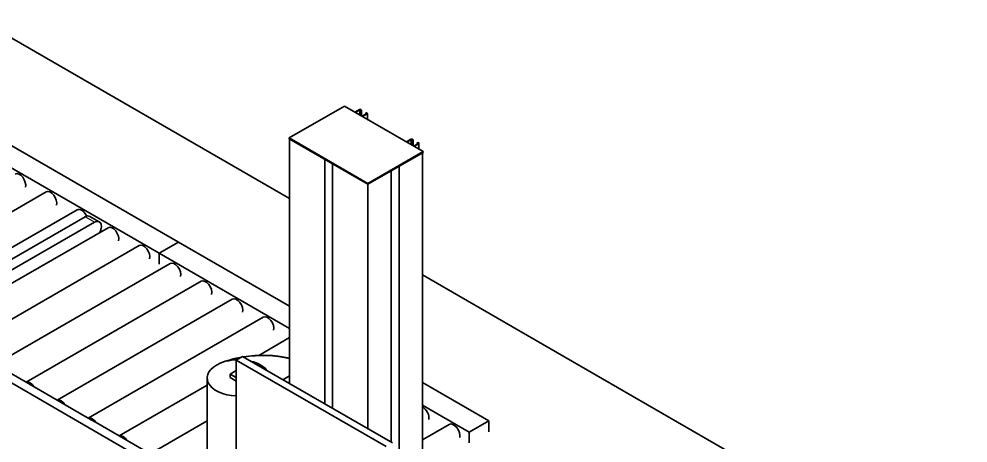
# Model space of a CAD drawing. Header units: millimetres. Extents: x 0 to 84100, y 0 to 59400.
# Drawn here: x 70550 to 74845, y 19770 to 21686 of the extents above; entities that cross this region are included whole.
import ezdxf

# ---------------------------------------------------------------- set-up
doc = ezdxf.new("R2010")
doc.units = ezdxf.units.MM
doc.header["$LTSCALE"] = 100
doc.layers.add('Visible (ISO)', color=7, linetype='Continuous', lineweight=35)
doc.layers.add('Visible Narrow (ISO)', color=7, linetype='Continuous', lineweight=25)

msp = doc.modelspace()

# ---------------------------------------------------------------- linework, layer by layer
at = {"layer": 'Visible (ISO)'}
for p, q in [((70367.02, 21686.38), (71774.74, 20875.73)), ((70149.23, 21324.98), (71272.11, 20678.36)), ((71183.72, 20627.46), (70060.84, 21274.08)), ((71771.91, 21148.91), (72022.23, 21293.05)), ((72022.23, 21293.05), (72378.61, 21087.83)), ((72090.11, 21277.56), (72069.62, 21265.76)), ((72071.74, 21264.54), (72090.11, 21275.12)), ((72100.01, 21275.12), (72095.77, 21277.56)), ((72095.77, 21275.12), (72097.89, 21273.9)), ((72097.89, 21273.9), (72100.01, 21275.12)), ((72097.89, 21273.9), (72097.89, 21249.48)), ((72100.01, 21275.12), (72100.01, 21248.26)), ((72121.22, 21262.9), (72119.1, 21261.68)), ((72119.1, 21261.68), (72121.22, 21260.46)), ((72119.1, 21261.68), (72119.1, 21255.98)), ((72125.47, 21260.46), (72121.22, 21262.9)), ((72121.22, 21257.2), (72102.85, 21246.62)), ((72104.97, 21245.4), (72125.47, 21257.2)), ((72126.64, 21258.83), (72126.64, 21232.93)), ((71771.91, 21144.82), (71771.91, 21148.91)), ((72128.29, 20943.68), (71771.91, 21148.91)), ((72128.29, 20939.59), (71771.91, 21144.82)), ((71774.74, 20038), (71774.74, 21143.19)), ((72323.46, 21143.19), (72302.96, 21131.39)), ((72305.08, 21130.17), (72323.46, 21140.75)), ((72333.36, 21140.75), (72329.11, 21143.19)), ((72329.11, 21140.75), (72331.23, 21139.52)), ((72331.23, 21139.52), (72333.36, 21140.75)), ((72331.23, 21139.52), (72331.23, 21115.11)), ((72333.36, 21140.75), (72333.36, 21113.89)), ((72354.57, 21122.83), (72336.2, 21112.25)), ((72338.32, 21111.03), (72358.81, 21122.83)), ((72354.57, 21128.53), (72352.45, 21127.31)), ((72352.45, 21127.31), (72354.57, 21126.09)), ((72352.45, 21127.31), (72352.45, 21121.61)), ((72358.81, 21126.09), (72354.57, 21128.53)), ((72359.98, 21124.46), (72359.98, 21098.55)), ((71933.84, 19946.38), (71933.84, 21051.57)), ((72378.61, 21087.83), (72128.29, 20943.68)), ((72378.61, 21083.74), (72128.29, 20939.59)), ((72375.78, 18645.81), (72375.78, 21082.11)), ((72378.61, 21083.74), (72378.61, 21087.83)), ((71969.2, 21031.21), (71969.2, 19926.02)), ((72269.72, 21021.03), (72269.72, 18584.73)), ((72234.36, 19773.32), (72234.36, 21000.67)), ((72128.29, 20939.59), (72128.29, 20943.68)), ((72128.29, 19834.4), (72128.29, 20939.59)), ((70672.5, 20904.96), (69880.31, 20448.77)), ((70848.56, 20792.01), (68896.23, 19667.74)), ((70812.86, 20824.13), (70020.67, 20367.94)), ((70870.76, 20794.19), (70913.19, 20769.76)), ((68938.66, 19643.31), (70890.98, 20767.58)), ((70953.22, 20743.3), (70161.03, 20287.11)), ((70918.23, 20728.7), (70915.46, 20721.56)), ((71093.58, 20662.47), (70301.39, 20206.28)), ((71272.11, 20678.36), (71183.72, 20627.46)), ((71183.72, 20627.46), (71272.11, 20678.36)), ((71272.11, 20678.36), (71774.74, 20388.91)), ((71183.72, 20627.46), (71183.72, 20578.4)), ((71774.74, 20287.11), (71183.72, 20627.46)), ((71183.72, 20578.4), (71183.72, 20627.46)), ((71233.94, 20581.65), (70441.75, 20125.45)), ((71374.3, 20500.82), (70582.11, 20044.63)), ((72375.78, 20529.61), (77438.08, 17614.43)), ((71514.67, 20419.99), (70722.47, 19963.8)), ((71655.03, 20339.16), (70862.83, 19882.97)), ((71774.74, 20246.44), (71635.45, 20166.23)), ((71532.84, 20144.73), (71561.12, 20161.02)), ((72211.66, 19753.82), (71532.84, 20144.73)), ((71532.84, 19686.49), (71532.84, 20144.73)), ((71561.12, 20161.02), (72239.94, 19770.11)), ((70352.87, 20134.29), (71361.92, 19553.22)), ((70582.31, 20044.51), (70477.7, 20104.75)), ((71401.36, 20064.25), (71401.36, 19583.97)), ((71532.84, 20097.42), (71505.89, 20081.9)), ((71505.89, 20081.9), (71505.89, 20065.55)), ((71505.89, 20081.9), (71532.84, 20066.38)), ((71505.89, 20065.55), (71532.84, 20050.03)), ((71774.74, 20073.85), (71743.62, 20055.92)), ((70618.06, 20023.92), (70582.31, 20044.51)), ((70722.67, 19963.68), (70618.06, 20023.92)), ((71401.36, 20031.43), (71003.19, 19802.14)), ((72375.78, 20042.8), (72675.72, 19870.07)), ((70758.42, 19943.1), (70722.67, 19963.68)), ((70863.03, 19882.85), (70758.42, 19943.1)), ((72587.33, 19819.17), (72375.78, 19941)), ((70898.78, 19862.27), (70863.03, 19882.85)), ((71003.39, 19802.03), (70898.78, 19862.27)), ((71401.36, 19869.77), (71143.56, 19721.31)), ((72497.19, 19854.19), (72375.78, 19784.28)), ((72675.72, 19870.07), (72587.33, 19819.17)), ((72675.72, 19870.07), (72675.72, 19821.02)), ((71039.14, 19781.44), (71003.39, 19802.03)), ((72587.33, 19819.17), (72587.33, 19770.12)), ((71143.75, 19721.2), (71039.14, 19781.44))]:
    msp.add_line(p, q, dxfattribs=at)
for centre, major_axis, ratio, start_param, end_param in [((72092.94, 21275.93), (4, 0), 0.5758617, 0.7853982, 2.3561945), ((72092.94, 21273.49), (-4, 0), 0.5758617, 3.9269908, 5.4977871), ((72118.39, 21258.83), (4, 0), 0.5758617, 5.4977871, 7.0685835), ((72122.64, 21258.83), (4, 0), 0.5758617, 5.4977871, 7.0685835), ((72326.28, 21141.56), (4, 0), 0.5758617, 0.7853982, 2.3561945), ((72326.28, 21139.12), (-4, 0), 0.5758617, 3.9269908, 5.4977871), ((72351.74, 21124.46), (4, 0), 0.5758617, 5.4977871, 7.0685835), ((72355.98, 21124.46), (4, 0), 0.5758617, 5.4977871, 7.0685835), ((70552.1, 20951.12), (-19.96, 34.66), 0.5780931, 3.6503348, 6.2831853), ((70692.46, 20870.3), (-19.96, 34.66), 0.5780931, 3.6503348, 6.2831853), ((70832.82, 20789.47), (-19.96, 34.66), 0.5780931, 4.54907, 6.2831853), ((70848.56, 20755.63), (22.21, 38.56), 0.5780931, 0, 0.7834645), ((70890.98, 20731.2), (22.21, 38.56), 0.5780931, 4.9722547, 7.0666498), ((70973.18, 20708.64), (-19.96, 34.66), 0.5780931, 3.6503348, 6.2831853), ((71113.54, 20627.81), (-19.96, 34.66), 0.5780931, 3.6503348, 6.2831853), ((71253.9, 20546.98), (-19.96, 34.66), 0.5780931, 3.6503348, 6.2831853), ((71394.27, 20466.15), (-19.96, 34.66), 0.5780931, 3.6503348, 6.2831853), ((71534.63, 20385.33), (-19.96, 34.66), 0.5780931, 3.6503348, 6.2831853), ((71674.99, 20304.5), (-19.96, 34.66), 0.5780931, 3.6503348, 6.2831853), ((71654, 19975.33), (-332.02, 0), 0.5758617, 5.0124719, 5.3335086), ((71654, 19975.33), (330.02, 0), 0.5758617, 1.8824985, 2.0969604), ((71543.5, 20064.25), (-142.14, 0), 0.5758617, 4.7724345, 5.1115617), ((71654, 19975.33), (-332.02, 0), 0.5758617, 4.3402032, 4.9869405), ((71654, 19975.33), (330.02, 0), 0.5758617, 1.1962437, 1.841948), ((71543.5, 20064.25), (-142.14, 0), 0.5758617, 5.3335086, 7.7788737), ((71543.5, 20064.25), (142.14, 0), 0.5758617, 0.3918387, 1.1789576), ((70600.18, 20008.87), (-19.96, 34.66), 0.5780931, 4.8156396, 6.1838021), ((70740.55, 19928.05), (-19.96, 34.66), 0.5780931, 4.8156396, 6.1838021), ((72376.79, 19900.36), (19.96, -34.66), 0.5780931, 0.5087422, 2.3938091), ((70880.91, 19847.22), (-19.96, 34.66), 0.5780931, 4.8156396, 6.1838021), ((72517.15, 19819.53), (-19.96, 34.66), 0.5780931, 3.6503348, 6.2831853), ((71021.27, 19766.39), (-19.96, 34.66), 0.5780931, 4.8156396, 6.1838021), ((72891.03, 19172.29), (961, 0), 0.5758617, 5.5833519, 8.4198663)]:
    msp.add_ellipse(centre, major_axis=major_axis, ratio=ratio, start_param=start_param, end_param=end_param, dxfattribs=at)
at = {"layer": 'Visible Narrow (ISO)'}
for p, q in [((72090.11, 21275.12), (72090.11, 21253.96)), ((72095.77, 21250.7), (72095.77, 21275.12)), ((72121.22, 21260.46), (72121.22, 21257.2)), ((72125.47, 21257.2), (72125.47, 21233.6)), ((72323.46, 21140.75), (72323.46, 21119.59)), ((72329.11, 21116.33), (72329.11, 21140.75)), ((72354.57, 21126.09), (72354.57, 21122.83)), ((72358.81, 21122.83), (72358.81, 21099.23)), ((70890.98, 20767.58), (70848.56, 20792.01))]:
    msp.add_line(p, q, dxfattribs=at)

doc.saveas('drawing.dxf')
